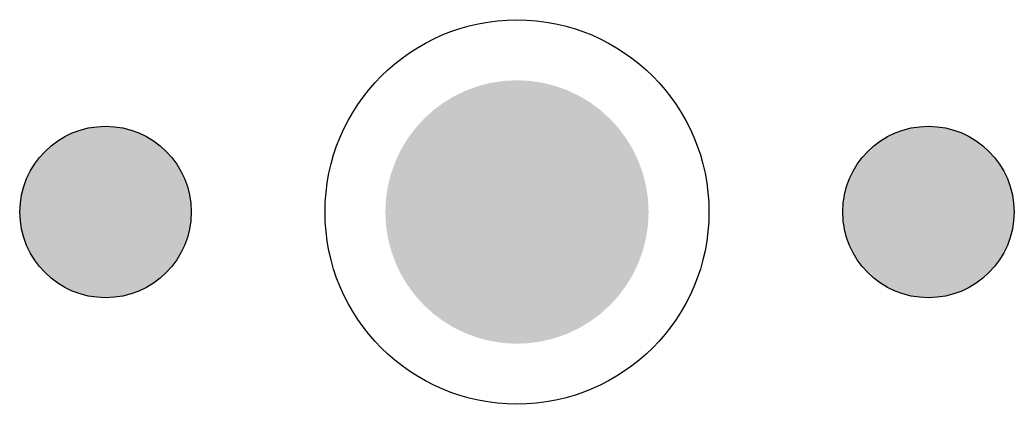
# Model space of a CAD drawing. Header units: millimetres. Extents: x -10168.853 to -10168.563, y 52.903 to 53.015.
import ezdxf

# ---------------------------------------------------------------- set-up
doc = ezdxf.new("R2010")
doc.units = ezdxf.units.MM
doc.header["$LTSCALE"] = 10
doc.layers.add('Tub_conexões', color=2, linetype='Continuous')

msp = doc.modelspace()

# ---------------------------------------------------------------- hatches: boundary and pattern name
at = {"layer": 'Tub_conexões'}
h = msp.add_hatch(color=1, dxfattribs=at)
edge = h.paths.add_edge_path()
edge.add_arc((-10168.82753, 52.95907), 0.025, 0, 360)
h = msp.add_hatch(color=1, dxfattribs=at)
edge = h.paths.add_edge_path()
edge.add_arc((-10168.58753, 52.95907), 0.025, 0, 360)

# ---------------------------------------------------------------- linework, layer by layer
at = {"layer": 'Tub_conexões', "color": 1, "const_width": 0.0384}
msp.add_lwpolyline([(-10168.72673, 52.95907, 1), (-10168.68833, 52.95907, 1)], format="xyb", close=True, dxfattribs=at)
at = {"layer": 'Tub_conexões', "color": 2}
msp.add_circle((-10168.70753, 52.95907), 0.056, dxfattribs=at)
at = {"layer": 'Tub_conexões'}
for centre in [(-10168.82753, 52.95907), (-10168.58753, 52.95907)]:
    msp.add_circle(centre, 0.025, dxfattribs=at)

doc.saveas('drawing.dxf')
